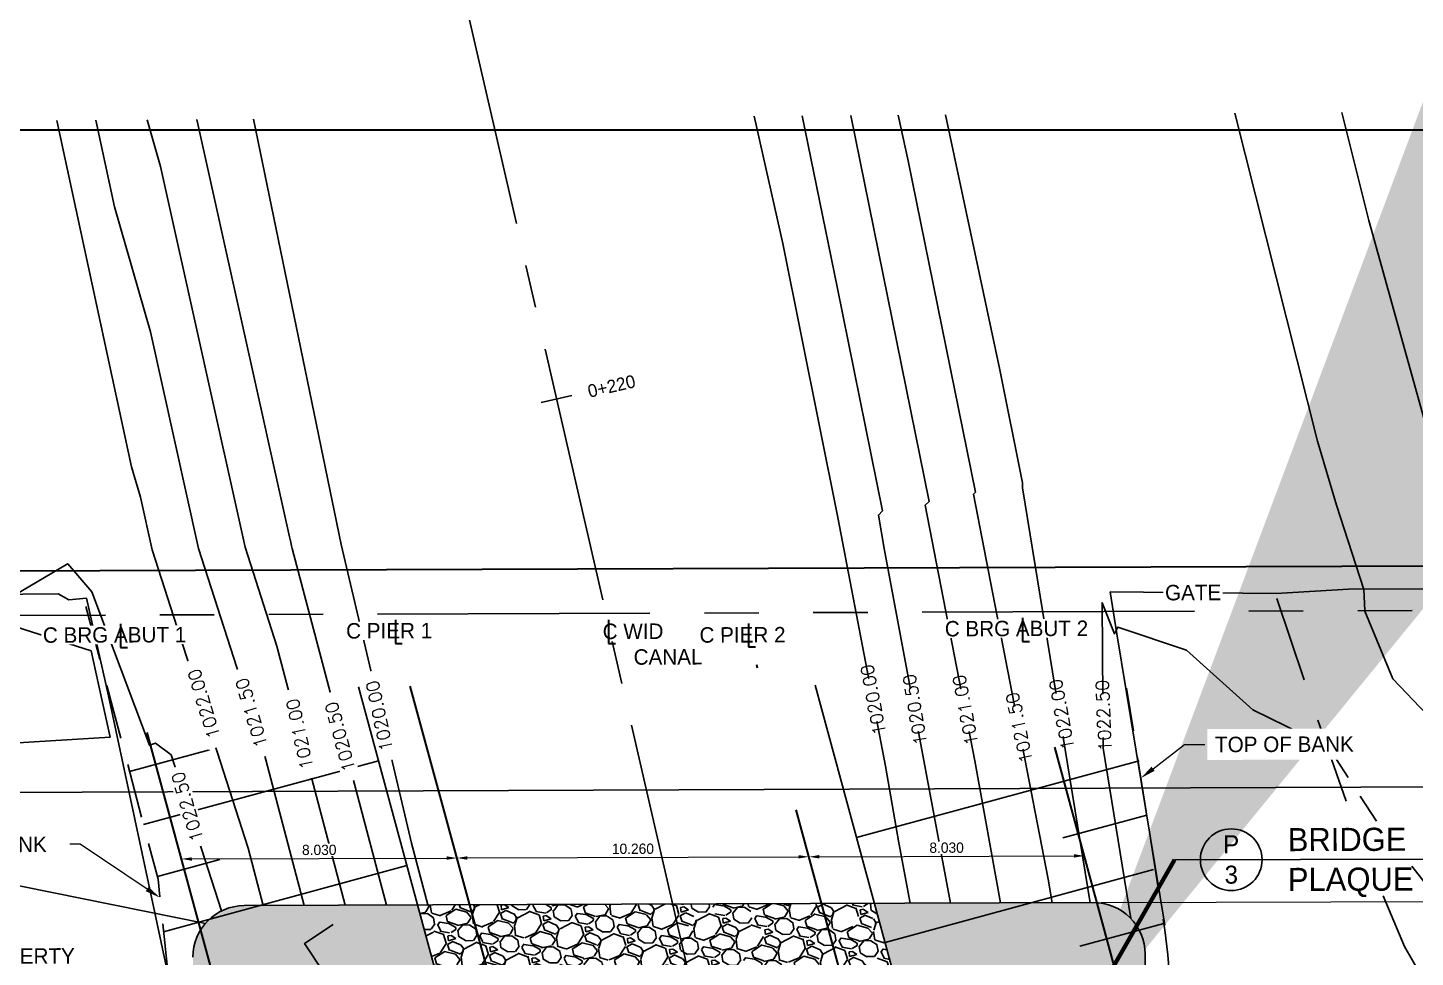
# Model space of a CAD drawing. Header units: metres. Extents: x -16741 to 19994, y 5629700 to 5668838.
# Drawn here: x 16692.7 to 16733.16, y 5649279.44 to 5649306.53 of the extents above; entities that cross this region are included whole.
import ezdxf
from ezdxf import colors
from ezdxf.entities.mleader import LeaderData, LeaderLine
from ezdxf.enums import TextEntityAlignment as Align
from ezdxf.math import Vec2, Vec3

# ---------------------------------------------------------------- set-up
doc = ezdxf.new("R2010")
doc.units = ezdxf.units.M
for name, pattern in [('CENTER2', [1.125, 0.75, -0.125, 0.125, -0.125]), ('CENTERX2', [101.6, 63.5, -12.7, 12.7, -12.7]), ('DGN Style 4', [17.145521, 8.572761, -4.28638, 0, -4.28638]), ('HIDDEN', [0.375, 0.25, -0.125]), ('HIDDEN2', [4.7625, 3.175, -1.5875]), ('PHANTOM', [63.5, 31.75, -6.35, 6.35, -6.35, 6.35, -6.35])]:
    doc.linetypes.add(name, pattern=pattern)
for name, color, linetype in [('_BL SHLD', 253, 'HIDDEN'), ('C-ROAD-CNTR', 1, 'CENTER2'), ('C-TOPO-MAJR', 252, 'Continuous'), ('C-TOPO-MINR', 253, 'Continuous'), ('Existing Highway 560 (Glenmore Tr) Surface$0$S-RD-CUL', 8, 'Continuous'), ('Existing Highway 560 (Glenmore Tr) Surface$0$S-SF-FEN', 8, 'Existing Highway 560 (Glenmore Tr) Surface$0$FENC-BARB'), ('Existing Highway 560 (Glenmore Tr) Surface$0$S-UT-PWR-OHD', 8, 'Existing Highway 560 (Glenmore Tr) Surface$0$POWR-OVHD-E'), ('G-AN-LIN-WT3', 2, 'Continuous'), ('G-AN-TXT-WT3', 4, 'Continuous'), ('G-TB-TXT-WT2', 2, 'Continuous'), ('S-BR-ACCESS-ROAD', 1, 'HIDDEN2'), ('S-BR-CANAL', 2, 'Continuous'), ('S-BR-CEN', 1, 'CENTERX2'), ('S-BR-DIM', 1, 'Continuous'), ('S-BR-RIP-RAP', 252, 'Continuous'), ('S-BR-SIDESLOPE', 21, 'Continuous'), ('S-BR-SLOPE', 51, 'Continuous'), ('S-BR-TEXT', 2, 'Continuous')]:
    doc.layers.add(name, color=color, linetype=linetype)
doc.layers.add('G-TB-VPORTS', color=8, linetype='Continuous', plot=False)
doc.layers.add('S-BR-CEN-DGN4', color=1, linetype='DGN Style 4', lineweight=30)
doc.styles.add('AT Text Standard', font='simplex.shx', dxfattribs={"oblique": 1e-05, "height": 3})
doc.styles.add('AT_Font_Prop_3.0', font='font005.shx', dxfattribs={"height": 3})
doc.styles.add('AT_Font_Prop_3.5', font='font005.shx', dxfattribs={"height": 3.5})
doc.styles.add('AT_Font_Prop_4.5', font='font005.shx', dxfattribs={"height": 4.5})
doc.styles.add('Existing Highway 560 (Glenmore Tr) Surface$0$AT_Label', font='font005.shx', dxfattribs={"height": 3.5})
doc.styles.add('Existing Highway 560 (Glenmore Tr) Surface$0$Standard', font='simplex.shx')
doc.linetypes.add('Existing Highway 560 (Glenmore Tr) Surface$0$FENC-BARB', pattern='A,6.35,-2.54,["X",Existing Highway 560 (Glenmore Tr) Surface$0$Standard,S=1.27,R=0,X=-1.27,Y=-0.635],-2.54', length=11.43)
doc.linetypes.add('Existing Highway 560 (Glenmore Tr) Surface$0$POWR-OVHD-E', pattern='A,80,["PO",Existing Highway 560 (Glenmore Tr) Surface$0$AT_Label,S=0.7,R=0,X=2,Y=-1.225],0,[1,AT_SHAPES.shx,S=1000,R=0,X=4.1,Y=0],-8.2', length=88.2)
doc.dimstyles.new('AT Dim Standard (Meters)', dxfattribs={"dimtxt": 3, "dimasz": 3, "dimexe": 1.5, "dimexo": 1.5, "dimgap": 1, "dimtad": 1, "dimdec": 3, "dimzin": 0, "dimdsep": 46, "dimtxsty": 'AT_Font_Prop_3.0', "dimcen": -1.5, "dimclrd": 256, "dimclre": 256, "dimclrt": 2, "dimaunit": 1, "dimadec": 3, "dimazin": 0, "dimtfac": 1, "dimtdec": 3, "dimtmove": 0, "dimatfit": 3, "dimfxl": 1, "dimtfill": 1, "dimtolj": 1, "dimtzin": 0, "dimlwd": 15, "dimlwe": 15, "dimarcsym": 0})

# ---------------------------------------------------------------- blocks, each defined once
blk = doc.blocks.new('Existing Highway 560 (Glenmore Tr) Surface$0$Culvert')
at = {"flags": 128}
blk.add_lwpolyline([(-3.54, 3.54), (0, 0), (3.54, 3.54)], dxfattribs=at)
blk = doc.blocks.new('*D95')
at = {"layer": 'Defpoints', "color": 0, "lineweight": 30}
for p in [(16697.188, 5649282.3), (16705.218, 5649282.328), (16705.218, 5649282.328)]:
    blk.add_point(p, dxfattribs=at)
at = {"layer": 'S-BR-DIM', "lineweight": 15}
for p, q in [((16697.187, 5649282.45), (16697.187, 5649282.45)), ((16697.488, 5649282.301), (16704.918, 5649282.327)), ((16705.217, 5649282.478), (16705.217, 5649282.478))]:
    blk.add_line(p, q, dxfattribs=at)
at = {"layer": 'S-BR-DIM', "lineweight": 30}
for points in [[(16697.487, 5649282.351), (16697.488, 5649282.251), (16697.188, 5649282.3)], [(16704.917, 5649282.377), (16704.918, 5649282.277), (16705.218, 5649282.328)]]:
    blk.add_solid(points, dxfattribs=at)
at = {"layer": 'S-BR-DIM', "color": 2, "lineweight": -3, "insert": (16701.202, 5649282.564), "char_height": 0.3, "attachment_point": 5, "rotation": 0.1985, "style": 'AT_Font_Prop_3.0', "bg_fill": 3, "box_fill_scale": 1.1, "bg_fill_color": 256, "bg_fill_true_color": 13158600, "bg_fill_transparency": 0}
blk.add_mtext('\\A1;8.030', dxfattribs=at)
blk = doc.blocks.new('*D96')
at = {"layer": 'Defpoints', "color": 0, "lineweight": 30}
for p in [(16705.218, 5649282.328), (16715.478, 5649282.364), (16715.478, 5649282.364)]:
    blk.add_point(p, dxfattribs=at)
at = {"layer": 'S-BR-DIM', "lineweight": 15}
for p, q in [((16705.217, 5649282.478), (16705.217, 5649282.478)), ((16705.518, 5649282.329), (16715.178, 5649282.363)), ((16715.477, 5649282.514), (16715.477, 5649282.514))]:
    blk.add_line(p, q, dxfattribs=at)
at = {"layer": 'S-BR-DIM', "lineweight": 30}
for points in [[(16705.517, 5649282.379), (16705.518, 5649282.279), (16705.218, 5649282.328)], [(16715.177, 5649282.413), (16715.178, 5649282.313), (16715.478, 5649282.364)]]:
    blk.add_solid(points, dxfattribs=at)
at = {"layer": 'S-BR-DIM', "color": 2, "lineweight": -3, "insert": (16710.347, 5649282.596), "char_height": 0.3, "attachment_point": 5, "rotation": 0.1985, "style": 'AT_Font_Prop_3.0', "bg_fill": 3, "box_fill_scale": 1.1, "bg_fill_color": 256, "bg_fill_true_color": 13158600, "bg_fill_transparency": 0}
blk.add_mtext('\\A1;10.260', dxfattribs=at)
blk = doc.blocks.new('*D97')
at = {"layer": 'Defpoints', "color": 0, "lineweight": 30}
for p in [(16715.478, 5649282.364), (16723.507, 5649282.391), (16723.507, 5649282.391)]:
    blk.add_point(p, dxfattribs=at)
at = {"layer": 'S-BR-DIM', "lineweight": 15}
blk.add_line((16715.778, 5649282.365), (16723.207, 5649282.39), dxfattribs=at)
at = {"layer": 'S-BR-DIM', "lineweight": 30}
for points in [[(16715.777, 5649282.415), (16715.778, 5649282.315), (16715.478, 5649282.364)], [(16723.207, 5649282.44), (16723.208, 5649282.34), (16723.507, 5649282.391)]]:
    blk.add_solid(points, dxfattribs=at)
at = {"layer": 'S-BR-DIM', "color": 2, "lineweight": -3, "insert": (16719.492, 5649282.628), "char_height": 0.3, "attachment_point": 5, "rotation": 0.1985, "style": 'AT_Font_Prop_3.0', "bg_fill": 3, "box_fill_scale": 1.1, "bg_fill_color": 256, "bg_fill_true_color": 13158600, "bg_fill_transparency": 0}
blk.add_mtext('\\A1;8.030', dxfattribs=at)
blk = doc.blocks.new('*D372')
at = {"layer": 'Defpoints', "color": 0, "lineweight": 30, "transparency": 16777216}
for p in [(16723.774, 5649281.027), (16741.451, 5649269.57), (16741.451, 5649269.57)]:
    blk.add_point(p, dxfattribs=at)
at = {"layer": 'S-BR-DIM', "lineweight": 15, "transparency": 16777216}
for p, q in [((16723.999, 5649281.028), (16741.636, 5649281.089)), ((16741.412, 5649280.638), (16741.449, 5649270.02)), ((16741.226, 5649269.569), (16741.226, 5649269.569))]:
    blk.add_line(p, q, dxfattribs=at)
at = {"layer": 'S-BR-DIM', "lineweight": 30, "transparency": 16777216}
for points in [[(16741.337, 5649280.638), (16741.487, 5649280.638), (16741.411, 5649281.088)], [(16741.374, 5649270.02), (16741.524, 5649270.02), (16741.451, 5649269.57)]]:
    blk.add_solid(points, dxfattribs=at)
at = {"layer": 'S-BR-DIM', "color": 2, "lineweight": -3, "transparency": 16777216, "insert": (16741.056, 5649275.328), "char_height": 0.45, "attachment_point": 5, "rotation": 90.1985, "style": 'AT_Font_Prop_3.0', "bg_fill": 3, "box_fill_scale": 1.1, "bg_fill_color": 256, "bg_fill_true_color": 13158600, "bg_fill_transparency": 0}
blk.add_mtext('\\A1;12.000', dxfattribs=at)
blk = doc.blocks.new('AeccTickLine')
blk.add_line((0, -0.5), (0, 0.5))

msp = doc.modelspace()

# ---------------------------------------------------------------- hatches: boundary and pattern name
at = {"layer": 'S-BR-RIP-RAP'}
h = msp.add_hatch(dxfattribs=at)
h.set_pattern_fill('GRAVEL', color=256, scale=0.05, angle=15.19847)
h.set_pattern_definition([(243.2112611336, (19569.89406, -53.97544), (-6.8081100797832, -13.6937992223326), [0.17086072, -16.91524181978]), (200.1682146336, (19569.81705, -54.127964), (14.37401018595626, 5.22095117521753), [0.29320236, -29.02702444676]), (147.7089207336, (19569.541824, -54.22905), (15.9182218670842, -10.1519019198502), [0.20674076, -20.46736139705]), (282.4721626336, (19569.147085, -54.6653), (-5.43337232722186, 24.84454397153945), [0.26700226, -26.43321871287]), (308.0321278136, (19569.20475, -54.926), (-10.12327038014886, 13.042219780788), [0.26181685, -25.91990387267]), (12.4721626336, (19569.366054, -55.132223), (-24.84454397153945, -5.43337232722186), [0.26700226, -26.43321871287]), (52.8927141036, (19569.626756, -55.07456), (-12.60306156136435, -16.5841170787119), [0.35309683, -34.95655765712]), (87.4538020036, (19569.83978, -54.792963), (1.2542113669528, 29.29338925162115), [0.33335976, -33.00262830095]), (136.6280392536, (19569.85459, -54.45993), (-14.13295744278836, 13.26895677588624), [0.2679065, -26.52277284936]), (190.4348319336, (19569.65985, -54.27595), (13.8143256077462, 2.4368438610523), [0.30585664, -14.986968475]), (237.5959114336, (19569.35905, -54.331348), (-11.04453413613118, -17.4767492891508), [0.39553896, -39.1583862561]), (154.0125484636, (19570.36374, -54.34794), (-10.5767443712983, 5.0228456580082), [0.13500227, -13.36528291217]), (186.6677080336, (19570.242386, -54.28878), (16.5984328507951, 1.8771592627415), [0.25684099, -25.42731949852]), (240.198473634, (19569.9873, -54.3186), (0.3329476074, -1.22557981818), [0.17960467, -1.6164465542]), (218.3970641436, (19569.86154, -54.19484), (5.462003876376, 4.115897672973), [0.09672066, -9.57531118445]), (306.9998831236, (19569.78573, -54.25491), (-2.224422640612, 3.34379184698), [0.13678281, -6.702376495]), (46.1622301636, (19569.86805, -54.36415), (3.010844239862, 3.450002458447), [0.22215983, -7.18314907645]), (176.763524814, (19570.02192, -54.2039), (2.784107243786, -0.559684603232), [0.16064357, -3.8554490584]), (31.5880139676, (19569.0749, -54.44802), (11.2569553595851, 7.0062155285369), [0.225044, -22.27941333627]), (85.5446495736, (19569.2666, -54.33014), (-1.2398955918046, -14.8131684295272), [0.18879947, -18.6911078391]), (308.3970641436, (19569.95533, -53.9588), (-4.1158976729763, 5.46200387638), [0.19344005, -9.47859179445]), (358.8089333036, (19570.07548, -54.1104), (-13.2546410040096, 0.34726337960725), [0.225044, -22.27941333627]), (354.6424284136, (19569.28133, -55.20788), (-6.793794305693, 0.7864215993566), [0.2170176, -10.63386715655]), (309.9736142336, (19569.4974, -55.228145), (-9.7903227786871, 11.8166399576657), [0.18183606, -18.00179669036]), (81.9998831236, (19570.30054, -55.18104), (0.78642159893, 6.7937943057424), [0.19344005, -9.47859179445]), (32.5524982736, (19570.32746, -54.989485), (-14.600747206124, -9.2306381698584), [0.21289137, -21.0761879901]), (84.6424284136, (19569.7, -55.34419), (-0.786421599404, -6.7937943056874), [0.1085088, -10.74237595655]), (116.5084061076, (19570.227, -55.20102), (-2.557370247779, 4.569371665314), [0.0647573, -6.41099748226]), (181.1622301656, (19570.1981, -55.14307), (4.009687061935, -0.226736995978), [0.26181685, -4.97452729453]), (201.2074795936, (19569.93634, -55.14838), (11.9228505741461, 4.5550558928034), [0.2426335, -24.02068243167]), (318.8885411636, (19569.89802, -54.47446), (-1.891475033126, 2.118212028826), [0.18316194, -4.39588817984]), (8.3557002236, (19570.03602, -54.59489), (21.50075212366727, 3.2089496905704), [0.31977838, -31.65800453252]), (76.1438695336, (19570.3524, -54.54842), (-2.5716860210693, -9.9108491568098), [0.13075412, -12.94469615906]), (105.198473634, (19570.3837, -54.4215), (-1.55852742558, 0.89263221078), [0.0762, -1.1938]), (135.4549107936, (19569.90184, -55.11827), (7.2329525240083, -7.2472682981547), [0.17643348, -17.4669703866]), (63.2112611336, (19569.77609, -54.99451), (6.808110079831, 13.6937992223085), [0.34172144, -16.74438109978]), (15.198473634, (19569.9301, -54.6895), (0.89263221078, 1.55852742558), [0.3302, -0.9398]), (340.5033201336, (19570.24876, -54.6029), (14.5864314364269, -5.2495826453551), [0.20080478, -19.87965836207]), (269.2530777336, (19570.43805, -54.66992), (0.1062106115134, -5.2352668801126), [0.18491454, -9.0608250194]), (222.8444489936, (19570.43564, -54.854815), (-19.95654047268846, -18.58180272099424), [0.30107255, -29.80623221147]), (190.6245523736, (19570.21489, -55.059547), (-16.2654852437205, -3.102739078023), [0.31851473, -31.53292322812])])
h.paths.add_polyline_path([(16704.0703, 5649280.9588), (16699.0116, 5649280.9413, 0.4142136), (16697.5168, 5649279.4361), (16697.5207, 5649278.3144), (16699.0087, 5649276.8367), (16699.3494, 5649275.5824), (16705.525, 5649275.6038)])
h.paths.add_polyline_path([(16725.2826, 5649278.6169), (16725.2795, 5649279.5322, 0.4142136), (16723.7743, 5649281.027), (16717.3902, 5649281.0049), (16718.8449, 5649275.65), (16724.9963, 5649275.6713), (16724.7469, 5649276.5894)])
h = msp.add_hatch(dxfattribs=at)
h.set_pattern_fill('GRAVEL', color=256, scale=0.05, angle=345.19847)
h.set_pattern_definition([(213.2112611336, (19570.55309, -54.44649), (-12.7428958920195, -8.455122960972), [0.17086072, -16.91524181978]), (170.1682146336, (19570.41014, -54.540074), (15.05873356290317, -2.6655287433215), [0.29320236, -29.02702444676]), (117.7089207336, (19570.12124, -54.49001), (8.7096335600467, -16.7509158928604), [0.20674076, -20.46736139705]), (252.4721626336, (19569.56127, -54.670437), (7.7168335221762, 24.2326923884036), [0.26700226, -26.43321871287]), (278.0321278136, (19569.480855, -54.92504), (-2.24589942819345, 16.3565288419768), [0.26181685, -25.91990387267]), (342.4721626336, (19569.51744, -55.18429), (-24.2326923884036, 7.7168335221762), [0.26700226, -26.43321871287]), (22.8927141036, (19569.772043, -55.264704), (-19.20663001695664, -8.0607359088177), [0.35309683, -34.95655765712]), (57.4538020036, (19570.09733, -55.127347), (15.7328735313069, 24.74171357137354), [0.33335976, -33.00262830095]), (106.6280392536, (19570.27667, -54.84634), (-5.60502178811596, 18.5577323710293), [0.2679065, -26.52277284936]), (160.4348319336, (19570.20001, -54.58964), (13.1819788429842, -4.7967941151456), [0.30585664, -14.986968475]), (207.5959114336, (19569.91181, -54.48721), (-18.30322177942942, -9.61304179191064), [0.39553896, -39.1583862561]), (124.0125484636, (19570.7736, -55.00392), (-6.6483064858743, 9.6382841247726), [0.13500227, -13.36528291217]), (156.6677080336, (19570.698084, -54.892014), (15.3132441431695, -6.6735488169141), [0.25684099, -25.42731949852]), (210.198473634, (19570.46225, -54.7903), (-0.32444882295, -1.22785706061), [0.17960467, -1.6164465542]), (188.3970641436, (19570.41523, -54.62023), (6.7881829489975, 0.833470005984), [0.09672066, -9.57531118445]), (276.9998831236, (19570.31955, -54.63436), (-0.254510592033, 4.008020004758), [0.13678281, -6.702376495]), (16.1622301636, (19570.33622, -54.77012), (4.332468827782, 1.482367652203), [0.22215983, -7.18314907645]), (146.763524814, (19570.5496, -54.7083), (2.131265298363, -1.8767547064), [0.16064357, -3.8554490584]), (1.5880139676, (19569.60739, -54.44618), (13.2519170749365, 0.4390829523094), [0.225044, -22.27941333627]), (55.5446495736, (19569.83235, -54.43994), (-8.4803652953067, -12.2086323746059), [0.18879947, -18.6911078391]), (278.3970641436, (19570.61448, -54.46271), (-0.8334700059847, 6.7881829490025), [0.19344005, -9.47859179445]), (328.8089333036, (19570.64273, -54.65408), (-11.3052241377116, 6.9280594105487), [0.225044, -22.27941333627]), (324.6424284136, (19569.40623, -55.20745), (-5.4903876571378, 4.077958235974), [0.2170176, -10.63386715655]), (279.9736142336, (19569.58322, -55.33303), (-2.5703482587597, 15.1286717800563), [0.18183606, -18.00179669036]), (51.9998831236, (19570.30231, -55.69381), (4.077958235629, 5.490387657394), [0.19344005, -9.47859179445]), (2.5524982736, (19570.42141, -55.54138), (-17.2599370796673, -0.6935935451777), [0.21289137, -21.0761879901]), (54.6424284136, (19569.70066, -55.53483), (-4.0779582360122, -5.4903876571095), [0.1085088, -10.74237595655]), (86.5084061076, (19570.22864, -55.67435), (0.069938231198, 5.235877065384), [0.0647573, -6.41099748226]), (151.1622301656, (19570.2326, -55.6097), (3.359122358873, -2.201203529463), [0.26181685, -4.97452729453]), (171.2074795936, (19570.00324, -55.483426), (12.6030194291381, -2.0166311682473), [0.2426335, -24.02068243167]), (288.8885411636, (19570.307, -54.88063), (-0.578959414898, 2.780162944128), [0.18316194, -4.39588817984]), (338.3557002236, (19570.36631, -55.05393), (20.22467238485327, -7.97134411033345), [0.31977838, -31.65800453252]), (46.1438695336, (19570.66354, -55.17188), (-7.1825700032082, -7.2972041323382), [0.13075412, -12.94469615906]), (75.198473634, (19570.7541, -55.0776), (-0.90340823766, 1.55230588356), [0.0762, -1.1938]), (105.4549107936, (19569.98841, -55.4401), (2.6402864810806, -9.8927947162478), [0.17643348, -17.4669703866]), (33.2112611336, (19569.9414, -55.27005), (12.7428958920488, 8.4551229609273), [0.34172144, -16.74438109978]), (345.198473634, (19570.2273, -55.0829), (1.55230588356, 0.90340823766), [0.3302, -0.9398]), (310.5033201336, (19570.546545, -55.16723), (10.0074288518281, -11.8394876483569), [0.20080478, -19.87965836207]), (239.2530777336, (19570.67697, -55.31992), (-2.525652352334, -4.5869794195255), [0.18491454, -9.0608250194]), (192.8444489936, (19570.58243, -55.47884), (-26.57377238149764, -6.1140429681476), [0.30107255, -29.80623221147]), (160.6245523736, (19570.28889, -55.54577), (-15.63769296495436, 5.44569175897762), [0.31851473, -31.53292322812])])
edge = h.paths.add_edge_path(flags=16)
edge.add_line((16714.4322, 5649278.0214), (16714.4312, 5649278.301))
edge.add_line((16714.4312, 5649278.301), (16715.3891, 5649277.3498))
edge.add_line((16715.3891, 5649277.3498), (16714.4378, 5649276.3919))
edge.add_line((16714.4378, 5649276.3919), (16714.4377, 5649276.4073))
edge.add_line((16714.4377, 5649276.4073), (16714.4368, 5649276.6715))
edge.add_arc((16714.4248, 5649277.3228), 0.6515, -5.16515, 271.05878, ccw=False)
edge.add_arc((16714.4263, 5649277.3661), 0.6553, 89.48441, 351.04701, ccw=False)
h.paths.add_polyline_path([(16714.7356, 5649276.8681), (16714.729, 5649276.7618), (16712.3077, 5649276.7618), (16712.3142, 5649276.8681)], flags=16)
h.paths.add_polyline_path([(16717.3902, 5649281.0049), (16704.0703, 5649280.9588), (16705.525, 5649275.6038), (16718.8449, 5649275.65)])

# ---------------------------------------------------------------- linework, layer by layer
at = {"layer": '_BL SHLD', "ltscale": 10, "flags": 128}
for points in [[(16729.121, 5649289.896), (16730.362, 5649286.207), (16731.3166, 5649283.4952)], [(16732.2155, 5649281.2275), (16732.838, 5649279.745), (16734.252, 5649277.34)]]:
    msp.add_lwpolyline(points, dxfattribs=at)
at = {"layer": 'C-TOPO-MAJR', "linetype": 'Continuous', "lineweight": -3}
for points, elevation in [([(16704.3659, 5649280.9598), (16703.8897, 5649282.7608), (16701.8442, 5649291.4649), (16699.2854, 5649303.8604)], 1020), ([(16718.4284, 5649281.0085), (16718.0987, 5649282.7708), (16717.7082, 5649285.0094), (16716.3173, 5649292.251), (16714.7129, 5649300.2431), (16713.8776, 5649303.9533)], 1020), ([(16721.0624, 5649281.0176), (16720.3155, 5649285.1567), (16718.8715, 5649292.6117), (16718.9808, 5649292.7204), (16716.6956, 5649303.9712)], 1021), ([(16723.6763, 5649281.0267), (16721.7041, 5649293.1213), (16721.7032, 5649293.2622), (16721.0436, 5649296.5547), (16719.461, 5649303.9888)], 1022), ([(16727.8973, 5649304.0425), (16730.308, 5649294.4771), (16730.8602, 5649292.6151), (16731.6527, 5649290.1553), (16731.688, 5649289.5452), (16731.6892, 5649289.5245), (16732.5038, 5649287.5515), (16733.4946, 5649286.5102)], 1022)]:
    msp.add_lwpolyline(points, dxfattribs=dict(at, elevation=elevation))
at = {"layer": 'C-TOPO-MINR', "linetype": 'Continuous', "lineweight": -3}
for points, elevation in [([(16719.6059, 5649281.0126), (16717.6727, 5649291.3453), (16717.502, 5649292.3238), (16717.6281, 5649292.4492), (16716.3024, 5649298.9759), (16715.2781, 5649303.9622)], 1020.5), ([(16722.5661, 5649281.0228), (16722.4537, 5649281.7123), (16720.2793, 5649292.9377), (16720.3335, 5649292.9916), (16718.3726, 5649302.6455), (16718.0787, 5649303.98)], 1021.5), ([(16731.0161, 5649304.0623), (16731.8014, 5649300.915), (16733.4776, 5649294.9033), (16734.6564, 5649290.4354), (16734.6918, 5649290.3257), (16734.7708, 5649288.9592), (16734.7709, 5649288.958), (16734.8185, 5649288.8428), (16735.2914, 5649288.3458), (16736.3736, 5649288.051), (16737.0153, 5649287.7389), (16741.7726, 5649285.1034), (16745.866, 5649283.7127), (16750.3225, 5649282.6688), (16750.4887, 5649282.6468), (16750.6607, 5649282.6938), (16750.8457, 5649282.6269), (16751.3871, 5649282.8638), (16754.0004, 5649283.9089), (16755.7509, 5649284.7581), (16756.6237, 5649285.1219), (16756.9015, 5649284.9756), (16764.7737, 5649284.8992), (16766.8464, 5649284.8286)], 1021.5), ([(16685.4231, 5649283.7388), (16685.7655, 5649284.366), (16685.7875, 5649284.5067), (16685.7764, 5649284.879), (16686.2495, 5649285.3628), (16689.8363, 5649285.53), (16691.6198, 5649285.6398), (16695.1062, 5649285.8544), (16694.758, 5649287.4364), (16694.5524, 5649288.3706), (16691.9248, 5649289.2001), (16691.9419, 5649289.2577), (16692.1268, 5649289.8779), (16693.8296, 5649290.8806), (16693.8718, 5649290.9055), (16694.5721, 5649290.0907), (16696.2532, 5649285.6152), (16696.4261, 5649285.6795), (16696.8843, 5649285.3339), (16698.3502, 5649280.785)], 1022.5), ([(16731.1994, 5649284.6735), (16730.5178, 5649285.7267), (16729.9105, 5649285.9223), (16728.4248, 5649286.6473), (16726.4856, 5649288.385), (16724.4797, 5649289.0614), (16724.3824, 5649288.8588), (16724.0241, 5649289.7665), (16724.0522, 5649285.5333), (16724.8623, 5649280.5651)], 1022.5), ([(16732.0213, 5649283.4035), (16731.5531, 5649284.127)], 1022.5), ([(16767.5721, 5649277.0689), (16763.7899, 5649277.4416), (16759.2011, 5649278.7337), (16758.2653, 5649278.8804), (16757.3232, 5649278.972), (16757.26, 5649278.9042), (16755.6261, 5649278.005), (16754.4234, 5649277.1154), (16753.7425, 5649277.2539), (16752.0454, 5649277.8673), (16750.1177, 5649277.3411), (16748.2565, 5649277.588), (16743.3255, 5649278.743), (16738.1215, 5649279.0433), (16736.3796, 5649279.5487), (16735.2551, 5649279.9711), (16733.8763, 5649281.0526), (16733.057, 5649282.09)], 1022.5)]:
    msp.add_lwpolyline(points, dxfattribs=dict(at, elevation=elevation))
at = {"layer": 'Existing Highway 560 (Glenmore Tr) Surface$0$S-RD-CUL', "flags": 128}
msp.add_lwpolyline([(16682.682, 5649283.494), (16697.8818, 5649280.422)], dxfattribs=at)
at = {"layer": 'Existing Highway 560 (Glenmore Tr) Surface$0$S-SF-FEN', "flags": 128}
for points in [[(16405.439, 5649289.387), (16408.223, 5649288.656), (16502.074, 5649289.082), (16594.263, 5649289.433), (16601.157, 5649289.409), (16604.206, 5649289.56), (16685.025, 5649290.034), (16688.333, 5649289.994), (16688.414, 5649289.982), (16693.587, 5649290.024), (16693.897, 5649289.852), (16694.412, 5649289.907), (16695.06, 5649287.052), (16697.576, 5649275.27)], [(16756.7, 5649289.121), (16749.968, 5649289.058), (16748.61, 5649289.152), (16748.456, 5649290.278), (16747.178, 5649290.175), (16731.212, 5649290.164), (16729.097, 5649290.042), (16724.262, 5649290.084), (16724.458, 5649288.866), (16725.856, 5649280.37)]]:
    msp.add_lwpolyline(points, dxfattribs=at)
at = {"layer": 'Existing Highway 560 (Glenmore Tr) Surface$0$S-UT-PWR-OHD', "flags": 128}
msp.add_lwpolyline([(16208.463, 5649282.231), (16317.214, 5649282.978), (16365.162, 5649283.141), (16418.312, 5649283.313), (16476.499, 5649283.475), (16523.378, 5649283.636), (16634.571, 5649284.02), (16747.118, 5649284.448), (16846.599, 5649284.715), (16936.971, 5649285.41)], dxfattribs=at)
at = {"layer": 'G-AN-LIN-WT3'}
msp.add_line((16726.1396, 5649282.2728), (16733.4813, 5649282.2983), dxfattribs=at)
msp.add_circle((16727.7895, 5649282.2785), 0.9, dxfattribs=at)
at = {"layer": 'S-BR-ACCESS-ROAD', "ltscale": 0.5, "flags": 128}
msp.add_lwpolyline([(16726.0465, 5649276.5939, 0.0441941), (16725.8192, 5649280.4722), (16724.7396, 5649287.2795)], format="xyb", dxfattribs=at)
at = {"layer": 'S-BR-CANAL', "ltscale": 5}
msp.add_line((16715.6616, 5649287.3678), (16718.8449, 5649275.65), dxfattribs=at)
at = {"layer": 'S-BR-CEN', "linetype": 'PHANTOM', "ltscale": 0.25}
msp.add_line((16623.5297, 5649289.1619), (16812.6157, 5649289.8169), dxfattribs=at)
at = {"layer": 'S-BR-CEN-DGN4', "linetype": 'DGN Style 4'}
for p, q in [((16702.9536, 5649261.0756), (16695.5342, 5649288.3865)), ((16710.6241, 5649262.4267), (16703.539, 5649288.5071)), ((16721.8753, 5649258.8135), (16713.8411, 5649288.3872)), ((16729.4143, 5649260.6483), (16721.8285, 5649288.5718))]:
    msp.add_line(p, q, dxfattribs=at)
at = {"layer": 'S-BR-DIM', "lineweight": 30}
msp.add_xline((16700.5661, 5649303.5556), (1, 0), dxfattribs=at)
at = {"layer": 'S-BR-RIP-RAP'}
for p, q in [((16699.0116, 5649280.9413), (16723.7743, 5649281.027)), ((16725.2826, 5649278.6169), (16725.2795, 5649279.5322))]:
    msp.add_line(p, q, dxfattribs=at)
for centre, start, end in [((16699.0168, 5649279.4413), 90.19847, 180.19847), ((16723.7795, 5649279.527), 0.19847, 90.19847)]:
    msp.add_arc(centre, 1.5, start, end, dxfattribs=at)
at = {"layer": 'S-BR-SIDESLOPE'}
for p, q in [((16696.0812, 5649283.3025, 380.8231), (16702.9283, 5649285.1626, 34.7009)), ((16696.6627, 5649280.1794, 366.756), (16703.7583, 5649282.107, 185.8334)), ((16725.5272, 5649281.9946, 551.2825), (16717.699, 5649279.868, 155.5643))]:
    msp.add_line(p, q, dxfattribs=at)
at = {"layer": 'S-BR-SLOPE', "color": 3}
for p, q in [((16696.4823, 5649281.7852, 381.3484), (16698.305, 5649282.2803, 289.2084)), ((16725.8273, 5649280.4214, 571.9222), (16723.3789, 5649279.7563, 448.1584))]:
    msp.add_line(p, q, dxfattribs=at)

# ---------------------------------------------------------------- block references
at = {"layer": 'Existing Highway 560 (Glenmore Tr) Surface$0$S-RD-CUL', "xscale": 0.2, "yscale": 0.2, "zscale": 0.2, "rotation": 258.5738046176886}
msp.add_blockref('Existing Highway 560 (Glenmore Tr) Surface$0$Culvert', (16700.776, 5649279.837), dxfattribs=at)
at = {"layer": 'S-BR-TEXT', "color": 2, "lineweight": -3, "xscale": 0.9144000000000003, "yscale": 0.9144000000000003, "zscale": 0.9144000000000003, "rotation": 282.9319872928558}
msp.add_blockref('AeccTickLine', (16708.1214, 5649295.7113), dxfattribs=at)

# ---------------------------------------------------------------- texts
at = {"layer": 'G-AN-TXT-WT3', "style": 'AT_Font_Prop_4.5'}
for tag, p, s in [('BRIDGE', (16729.4387, 5649282.5272), 'TITLE 1'), ('PLAQUE', (16729.4427, 5649281.3663), 'TITLE 2')]:
    msp.add_attdef(tag, p, s, height=0.675, rotation=0.19847, dxfattribs=at)
at = {"layer": 'G-TB-TXT-WT2', "color": 4, "style": 'AT_Font_Prop_3.5'}
for tag, text, p in [('P', 'P', (16727.7889, 5649282.466)), ('3', '-', (16727.792, 5649281.581))]:
    msp.add_attdef(tag, text=text, height=0.525, dxfattribs=at).set_placement(p, align=Align.CENTER)
at = {"layer": 'S-BR-TEXT', "color": 2, "lineweight": -3, "insert": (16709.038, 5649295.9218), "char_height": 0.375, "attachment_point": 4, "rotation": 12.93199, "style": 'AT_Font_Prop_3.0'}
msp.add_mtext('0+220', dxfattribs=at)

# ---------------------------------------------------------------- next in the draw order: texts
at = {"layer": 'C-TOPO-MINR', "color": 253, "linetype": 'Continuous', "lineweight": -3, "char_height": 0.375, "attachment_point": 5, "style": 'AT Text Standard', "bg_fill": 3, "box_fill_scale": 1.211667, "bg_fill_color": 256, "bg_fill_true_color": 13158600, "bg_fill_transparency": 0}
for s, insert, width, rotation in [('1020.00', (16717.3525, 5649286.9376, -2), 1.096323, 100.59304), ('1020.50', (16718.5678, 5649286.6501, -2), 1.096323, 99.64586), ('1021.00', (16720.0389, 5649286.6375, -1), 1.096323, 100.86485), ('1022.00', (16722.8466, 5649286.5094), 1.096323, 100.38739), ('1022.50', (16724.0707, 5649286.4757, 0.5), 1.096323, 92.44938), ('1022.50', (16697.3595, 5649283.8235, 1022.5), 2.24981, 106.59193)]:
    msp.add_mtext(s, dxfattribs=dict(at, insert=insert, width=width, rotation=rotation))
at = {"layer": 'S-BR-DIM', "color": 2, "lineweight": -3, "char_height": 0.45, "attachment_point": 5, "rotation": 0.19847, "style": 'AT_Font_Prop_3.0', "bg_fill": 3, "box_fill_scale": 1.1, "bg_fill_color": 256, "bg_fill_true_color": 13158600, "bg_fill_transparency": 0}
for s, insert in [('\\pxql;C PIER 2', (16713.542, 5649288.8307)), ('\\pxqc;ACCESS TO PROPERTY \\P(TO BE RELOCATED)', (16690.599, 5649279.0226))]:
    msp.add_mtext(s, dxfattribs=dict(at, insert=insert))

# ---------------------------------------------------------------- next in the draw order: dimensions: what is measured, and where the dimension line sits
at = {"layer": 'S-BR-DIM', "lineweight": -3}
dim = msp.add_linear_dim(base=(16715.4775, 5649282.3637), p1=(16705.2176, 5649282.3281), p2=(16715.4775, 5649282.3637), angle=0.19847, dimstyle='AT Dim Standard (Meters)', dxfattribs=at)
dim.commit()
dim.dimension.update_dxf_attribs({"geometry": '*D96', "text_midpoint": (16710.3467, 5649282.5959)})

# ---------------------------------------------------------------- next in the draw order: linework, layer by layer
at = {"layer": 'C-TOPO-MAJR', "linetype": 'Continuous', "lineweight": -3}
for points, elevation in [([(16699.5662, 5649280.9432), (16699.1287, 5649282.6164), (16696.3282, 5649291.307), (16695.9865, 5649292.8459), (16695.7301, 5649293.7347), (16693.5538, 5649303.824)], 1022), ([(16701.9614, 5649280.9515), (16700.3825, 5649286.9223), (16699.9692, 5649288.5033), (16699.0407, 5649291.3846), (16696.5765, 5649302.4818), (16696.1845, 5649303.8407)], 1021)]:
    msp.add_lwpolyline(points, dxfattribs=dict(at, elevation=elevation))
at = {"layer": 'C-TOPO-MINR', "linetype": 'Continuous', "lineweight": -3}
for points, elevation in [([(16700.7591, 5649280.9473), (16700.3789, 5649282.3851), (16699.549, 5649285.5599), (16697.6845, 5649291.3458), (16696.2815, 5649297.6638), (16695.2289, 5649301.313), (16694.6857, 5649303.8312)], 1021.5), ([(16703.1636, 5649280.9556), (16700.4139, 5649291.3544), (16700.3977, 5649291.4235), (16700.3665, 5649291.5746), (16700.3375, 5649291.6912), (16697.6376, 5649303.8499)], 1020.5)]:
    msp.add_lwpolyline(points, dxfattribs=dict(at, elevation=elevation))
at = {"layer": 'S-BR-ACCESS-ROAD', "ltscale": 0.5, "flags": 128}
msp.add_lwpolyline([(16697.2489, 5649276.4942, -0.0194477), (16696.8484, 5649278.6632), (16696.8035, 5649278.8397), (16696.5017, 5649281.7116), (16694.3424, 5649289.8812)], format="xyb", dxfattribs=at)
at = {"layer": 'S-BR-CANAL', "ltscale": 5}
msp.add_line((16702.3417, 5649287.3217), (16705.525, 5649275.6038), dxfattribs=at)
at = {"layer": 'S-BR-DIM', "color": 2, "lineweight": 30}
for p, q in [((16713.7164, 5649289.1674), (16713.7188, 5649288.4825)), ((16713.7188, 5649288.4825), (16713.9186, 5649288.4832))]:
    msp.add_line(p, q, dxfattribs=at)
at = {"layer": 'S-BR-SLOPE', "color": 3}
msp.add_line((16695.6732, 5649284.8464, 406.9216), (16698.0016, 5649285.4789, 289.2196), dxfattribs=at)

# ---------------------------------------------------------------- next in the draw order: dimensions: what is measured, and where the dimension line sits
at = {"layer": 'S-BR-DIM', "lineweight": -3}
dim = msp.add_linear_dim(base=(16723.5075, 5649282.3915), p1=(16715.4775, 5649282.3637), p2=(16723.5075, 5649282.3915), angle=0.19847, dimstyle='AT Dim Standard (Meters)', dxfattribs=at)
dim.commit()
dim.dimension.update_dxf_attribs({"geometry": '*D97', "text_midpoint": (16719.4916, 5649282.6276)})

# ---------------------------------------------------------------- next in the draw order: leaders
ml = msp.add_multileader_mtext('Standard', dxfattribs=at)
ml.set_content('TOP OF BANK', color=2, style='AT_Font_Prop_3.0')
ml.set_leader_properties(color=256, linetype='ByLayer', lineweight=15)
ml.build(insert=Vec2(0, 0))
ml.multileader.update_dxf_attribs({"dogleg_length": 2, "arrow_head_size": 0.45, "scale": 0.15})
ctx = ml.context
ctx.base_point, ctx.scale, ctx.char_height, ctx.arrow_head_size, ctx.landing_gap_size, ctx.plane_origin, ctx.plane_x_axis, ctx.plane_y_axis = Vec3(16688.9126, 5649282.7114), 0.15, 0.45, 0.45, 0.3, Vec3(16696.3924, 5649281.4816), Vec3(0.999994, 0.003464), Vec3(-0.003464, 0.999994)
notes = []
notes.append((ctx, [(0, (1, 1, 0), (16694.234, 5649282.7298), (-0.999994, -0.003464), 0.3, [(0, [(16696.5583, 5649281.1729)], 0, [])])]))
ctx.mtext.insert, ctx.mtext.text_direction, ctx.mtext.rotation, ctx.mtext.flow_direction = Vec3(16689.2118, 5649282.9374), Vec3(0.999994, 0.003464), 0.003464, 5
for ctx, leaders in notes:
    for number, flags, end, landing, length, lines in leaders:
        leader = LeaderData()
        leader.index, (leader.has_last_leader_line, leader.has_dogleg_vector, leader.attachment_direction) = number, flags
        leader.last_leader_point, leader.dogleg_vector, leader.dogleg_length = Vec3(end), Vec3(landing), length
        for number, points, colour, breaks in lines:
            line = LeaderLine()
            line.index, line.vertices, line.color, line.breaks = number, Vec3.list(points), colors.encode_raw_color(colour), breaks
            leader.lines.append(line)
        ctx.leaders.append(leader)

# ---------------------------------------------------------------- next in the draw order: linework, layer by layer
at = {"layer": 'S-BR-SIDESLOPE'}
msp.add_line((16725.1057, 5649285.1612, 545.3046), (16716.869, 5649282.9235, 128.9314), dxfattribs=at)
at = {"layer": 'S-BR-SLOPE', "color": 3}
msp.add_line((16725.326, 5649283.5819), (16722.8777, 5649282.9168, -123.7638), dxfattribs=at)

# ---------------------------------------------------------------- next in the draw order: texts
at = {"layer": 'C-TOPO-MINR', "color": 253, "linetype": 'Continuous', "lineweight": -3, "char_height": 0.375, "width": 2.490941, "attachment_point": 5, "style": 'AT Text Standard', "bg_fill": 3, "box_fill_scale": 1.211667, "bg_fill_color": 256, "bg_fill_true_color": 13158600, "bg_fill_transparency": 0}
for s, insert, rotation in [('1022.00', (16697.8377, 5649286.8229, 1022), 106.92697), ('1020.00', (16702.9552, 5649286.4696, 1020), 102.00615), ('1021.00', (16700.6283, 5649285.9421, 1021), 102.00615)]:
    msp.add_mtext(s, dxfattribs=dict(at, insert=insert, rotation=rotation))
at = {"layer": 'S-BR-DIM', "color": 2, "lineweight": -3, "char_height": 0.45, "attachment_point": 5, "rotation": 0.19847, "style": 'AT_Font_Prop_3.0', "bg_fill": 3, "box_fill_scale": 1.1, "bg_fill_color": 256, "bg_fill_true_color": 13158600, "bg_fill_transparency": 0}
for s, insert in [('\\pxql;C PIER 1', (16703.2398, 5649288.9506)), ('\\pxql;C BRG ABUT 1', (16695.2351, 5649288.83))]:
    msp.add_mtext(s, dxfattribs=dict(at, insert=insert))

# ---------------------------------------------------------------- next in the draw order: dimensions: what is measured, and where the dimension line sits
at = {"layer": 'S-BR-DIM', "lineweight": -3}
dim = msp.add_linear_dim(base=(16705.2176, 5649282.3281), p1=(16697.1876, 5649282.3003), p2=(16705.2176, 5649282.3281), angle=0.19847, dimstyle='AT Dim Standard (Meters)', dxfattribs=at)
dim.commit()
dim.dimension.update_dxf_attribs({"geometry": '*D95', "text_midpoint": (16701.2017, 5649282.5642)})

# ---------------------------------------------------------------- next in the draw order: leaders
at = {"layer": 'G-AN-LIN-WT3'}
msp.add_leader([(16723.1234, 5649277.0272), (16726.1396, 5649282.2728)], dimstyle='AT Dim Standard (Meters)', override={"dimscale": 0, "dimtxt": 25, "dimasz": 60, "dimtad": 0, "dimlwd": 65535}, dxfattribs=at)

# ---------------------------------------------------------------- next in the draw order: linework, layer by layer
at = {"layer": 'S-BR-DIM', "color": 2, "lineweight": 30}
for p, q in [((16703.4205, 5649289.2688), (16703.4229, 5649288.5838)), ((16695.41, 5649289.1524), (16695.4124, 5649288.4674)), ((16695.4124, 5649288.4674), (16695.6121, 5649288.4681)), ((16703.4229, 5649288.5838), (16703.6226, 5649288.5845))]:
    msp.add_line(p, q, dxfattribs=at)

# ---------------------------------------------------------------- next in the draw order: texts
at = {"layer": 'C-TOPO-MINR', "color": 253, "linetype": 'Continuous', "lineweight": -3, "char_height": 0.375, "attachment_point": 5, "style": 'AT Text Standard', "bg_fill": 3, "box_fill_scale": 1.211667, "bg_fill_color": 256, "bg_fill_true_color": 13158600, "bg_fill_transparency": 0}
for s, insert, width, rotation in [('1021.50', (16699.2254, 5649286.5591, 1021.5), 2.490941, 106.80871), ('1020.50', (16701.8108, 5649285.8598, 1020.5), 2.490941, 105.11777), ('1021.50', (16721.6081, 5649286.1265, -2), 1.096323, 101.96985)]:
    msp.add_mtext(s, dxfattribs=dict(at, insert=insert, width=width, rotation=rotation))
at = {"layer": 'S-BR-DIM', "color": 2, "lineweight": -3, "char_height": 0.45, "attachment_point": 5, "rotation": 0.19847, "style": 'AT_Font_Prop_3.0', "bg_fill": 3, "box_fill_scale": 1.1, "bg_fill_color": 256, "bg_fill_true_color": 13158600, "bg_fill_transparency": 0}
for s, insert in [('GATE', (16726.6795, 5649290.063)), ('\\pxql;C BRG ABUT 2', (16721.5294, 5649289.0153))]:
    msp.add_mtext(s, dxfattribs=dict(at, insert=insert))

# ---------------------------------------------------------------- next in the draw order: dimensions: what is measured, and where the dimension line sits
at = {"layer": 'S-BR-DIM', "lineweight": -3}
dim = msp.add_linear_dim(base=(16741.4506, 5649269.5702), p1=(16723.7743, 5649281.027), p2=(16741.4507, 5649269.5702), angle=270.19847, text='12.000', dimstyle='AT Dim Standard (Meters)', dxfattribs=at)
dim.commit()
dim.dimension.update_dxf_attribs({"geometry": '*D372', "text_midpoint": (16741.0557, 5649275.3279)})

# ---------------------------------------------------------------- next in the draw order: leaders
ml = msp.add_multileader_mtext('Standard', dxfattribs=at)
ml.set_content('TOP OF BANK', color=2, style='AT_Font_Prop_3.0')
ml.set_leader_properties(color=256, linetype='ByLayer', lineweight=15)
ml.build(insert=Vec2(0, 0))
ml.multileader.update_dxf_attribs({"dogleg_length": 5, "arrow_head_size": 0.45, "scale": 0.15})
ctx = ml.context
ctx.base_point, ctx.scale, ctx.char_height, ctx.arrow_head_size, ctx.landing_gap_size, ctx.plane_origin, ctx.plane_x_axis, ctx.plane_y_axis = Vec3(16727.0187, 5649285.6363), 0.15, 0.45, 0.45, 0.3, Vec3(16735.1831, 5649284.4842), Vec3(0.999994, 0.003464), Vec3(-0.003464, 0.999994)
notes = []
notes.append((ctx, [(1, (1, 1, 0), (16726.4238, 5649285.6342), (0.999994, 0.003464), 0.595, [(0, [(16725.1557, 5649284.6558)], 0, [])])]))
ctx.mtext.insert, ctx.mtext.text_direction, ctx.mtext.rotation, ctx.mtext.flow_direction = Vec3(16727.3179, 5649285.8623), Vec3(0.999994, 0.003464), 0.003464, 5
ctx.mtext.has_bg_fill, ctx.mtext.bg_color, ctx.mtext.bg_scale_factor, ctx.mtext.bg_transparency, ctx.mtext.use_window_bg_color = 1, -1027028792, 1.5, 0, 1
for ctx, leaders in notes:
    for number, flags, end, landing, length, lines in leaders:
        leader = LeaderData()
        leader.index, (leader.has_last_leader_line, leader.has_dogleg_vector, leader.attachment_direction) = number, flags
        leader.last_leader_point, leader.dogleg_vector, leader.dogleg_length = Vec3(end), Vec3(landing), length
        for number, points, colour, breaks in lines:
            line = LeaderLine()
            line.index, line.vertices, line.color, line.breaks = number, Vec3.list(points), colors.encode_raw_color(colour), breaks
            leader.lines.append(line)
        ctx.leaders.append(leader)

# ---------------------------------------------------------------- next in the draw order: linework, layer by layer
at = {"layer": 'G-TB-VPORTS', "lineweight": 30}
msp.add_lwpolyline([(16675.451, 5649248.3424), (16750.6533, 5649248.6029), (16750.5068, 5649290.8921), (16675.3045, 5649290.6316)], close=True, dxfattribs=at)
at = {"layer": 'S-BR-DIM', "color": 2, "lineweight": 30}
for p, q in [((16721.7064, 5649289.3271), (16721.7088, 5649288.6421)), ((16721.7088, 5649288.6421), (16721.9086, 5649288.6428))]:
    msp.add_line(p, q, dxfattribs=at)

# ---------------------------------------------------------------- next in the draw order: texts
at = {"layer": 'S-BR-DIM', "color": 2, "lineweight": -3, "insert": (16709.4643, 5649289.1595), "char_height": 0.45, "width": 3.078402, "attachment_point": 1, "rotation": 0.19847, "style": 'AT_Font_Prop_3.0', "bg_fill": 2}
msp.add_mtext('\\pxql;C WID\\P\\pt2;^ICANAL', dxfattribs=at)

# ---------------------------------------------------------------- next in the draw order: linework, layer by layer
at = {"layer": 'C-ROAD-CNTR', "ltscale": 10, "flags": 128}
msp.add_lwpolyline([(16685.1285, 5649395.8466), (16712.171, 5649278.075), (16729.398, 5649201.613), (16739.795, 5649170.972), (16748.5535, 5649159.0865), (16760.0393, 5649149.2495)], dxfattribs=at)
at = {"layer": 'S-BR-DIM', "color": 2, "lineweight": 30}
for p, q in [((16709.6354, 5649289.2688), (16709.6377, 5649288.5838)), ((16709.6377, 5649288.5838), (16709.8375, 5649288.5845))]:
    msp.add_line(p, q, dxfattribs=at)

doc.saveas('drawing.dxf')
